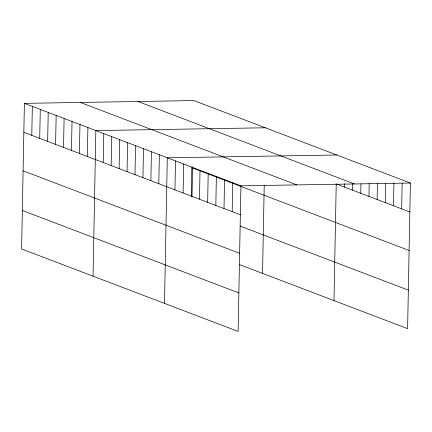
<?xml version="1.0" encoding="UTF-8"?>
<svg xmlns="http://www.w3.org/2000/svg" width="432" height="432" viewBox="0 0 432 432"><rect width="100%" height="100%" fill="white"/><g stroke="black" fill="none" stroke-linecap="round" stroke-linejoin="round"><path stroke-width="0.65" d="M24.397 103.361L21.6 248.967L238.124 331.43L240.921 185.825L24.397 103.361L193.876 100.57L410.4 183.033L407.603 328.639L239.323 264.546M31.779 135.335L32.335 106.385M39.717 138.359L40.273 109.409M47.655 141.383L48.211 112.433M55.598 144.407L56.155 115.457M63.536 147.431L64.093 118.481M71.474 150.455L72.031 121.505M79.412 153.479L79.969 124.529M87.356 156.503L87.912 127.548M93.053 276.183L95.85 130.572L265.329 127.78M103.232 162.551L103.788 133.596M111.17 165.575L111.726 136.62M119.113 168.599L119.669 139.644M127.051 171.623L127.607 142.668M134.989 174.647L135.545 145.692M142.927 177.671L143.483 148.716M150.871 180.695L151.421 151.74M158.809 183.713L159.365 154.764M164.506 303.394L167.303 157.788L336.782 154.996M174.928 189.853L175.484 160.904M183.109 192.969L183.665 164.02M191.284 196.085L191.84 167.135M192.019 197.1L192.607 166.687M199.465 199.201L200.021 170.251M207.646 202.316L208.202 173.367M215.827 205.432L216.383 176.483M224.008 208.548L224.559 179.593M232.184 211.664L232.74 182.709M262.532 273.386L264.222 185.274M333.985 300.602L336.226 183.946L409.844 211.982M344.407 187.061L344.471 183.697M352.588 190.177L352.701 184.118M360.763 193.293L360.947 183.865M368.944 196.409L369.193 183.616M377.125 199.525L377.433 183.362M385.306 202.64L385.679 183.114M393.482 205.756L393.925 182.86M401.663 208.872L402.154 183.287M240.921 185.825L410.4 183.033M137.948 101.488L354.472 183.956M80.325 102.438L296.849 184.907M192.58 168.016L409.104 250.479M23.841 132.311L240.365 214.78M240.062 226.055L408.343 290.142M23.101 170.807L239.625 253.276M22.34 210.47L238.864 292.939"/></g></svg>
